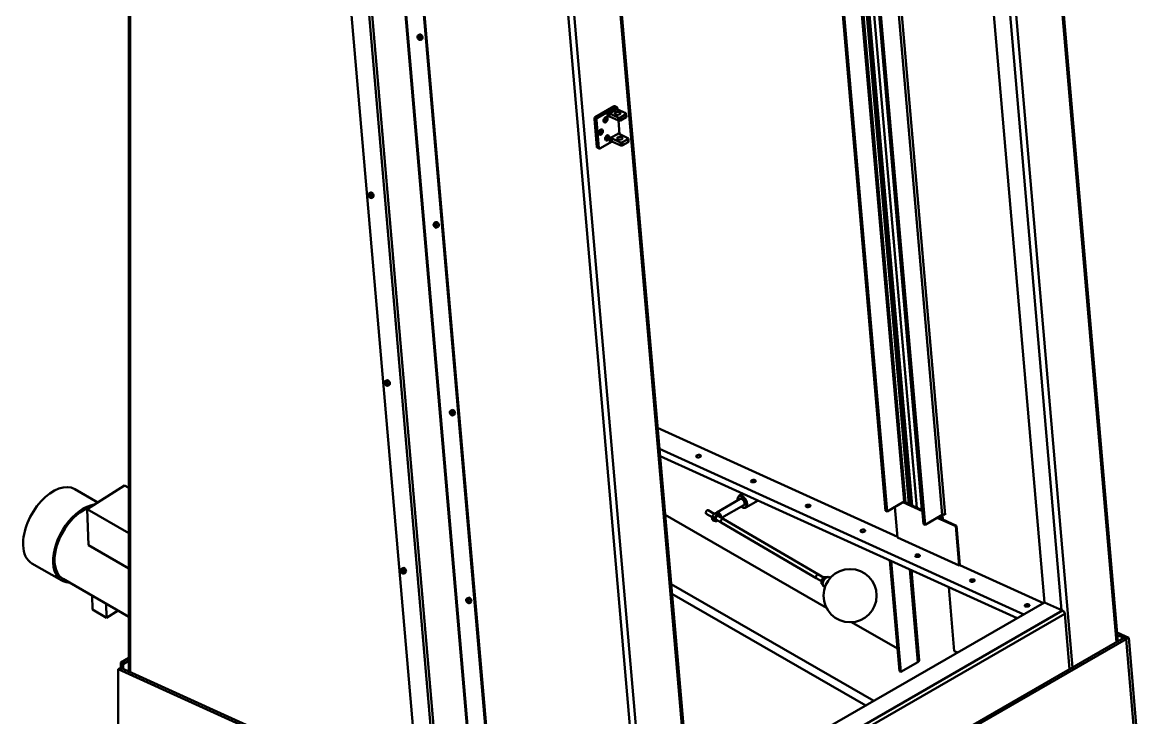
# Model space of a CAD drawing. Header units: millimetres. Extents: x -14552 to -4230, y 14289 to 18426.
# Drawn here: x -9352 to -7404, y 15166 to 16369 of the extents above; entities that cross this region are included whole.
import ezdxf

# ---------------------------------------------------------------- set-up
doc = ezdxf.new("R2010")
doc.units = ezdxf.units.MM
doc.layers.add('外形線', color=7, linetype='Continuous', lineweight=50)

msp = doc.modelspace()

# ---------------------------------------------------------------- linework, layer by layer
at = {"layer": '外形線'}
for p, q in [((-7457.8, 15296.5), (-7702.2, 18124.9)), ((-7700, 18127.9), (-7455.5, 15297.8)), ((-7778.4, 18081), (-7534.1, 15252.6)), ((-9167.9, 17957.8), (-9167.9, 15245.7)), ((-9165.7, 17955.2), (-9165.7, 15244.7)), ((-7553.1, 15351.8), (-7766.2, 17818.4)), ((-7793, 17803), (-7582.4, 15365.2)), ((-8670.7, 15089.2), (-8897.2, 17710.8)), ((-8184.3, 14878.2), (-8428.8, 17708.2)), ((-7760, 15516.7), (-7949.7, 17712.7)), ((-7944.8, 17715.6), (-7754.9, 15517)), ((-8638.9, 15074.8), (-8865.3, 17696.3)), ((-8860.1, 17696.6), (-8633.7, 15075.1)), ((-8431, 17705.2), (-8186.6, 14876.8)), ((-7990.3, 17689.3), (-7803.7, 15529.1)), ((-7795.1, 15525.2), (-7982.4, 17693.9)), ((-7981.6, 17694.4), (-7792.1, 15500.9)), ((-7979.2, 17695.7), (-7789.5, 15499.7)), ((-8010.5, 17677.7), (-7825.9, 15539.8)), ((-8008.2, 17679), (-7823.3, 15538)), ((-8002.8, 17682.2), (-7817.3, 15535.3)), ((-7813.3, 15533.5), (-7999.1, 17684.3)), ((-7997.9, 17685), (-7812, 15532.9)), ((-8573.5, 15045.8), (-8799.9, 17667.3)), ((-8798.9, 17666.1), (-8572.4, 15044.6)), ((-8767, 17651.6), (-8540.5, 15030.1)), ((-8765.7, 17652.3), (-8539.2, 15030.8)), ((-8517.6, 17660.6), (-8273.9, 14839.9)), ((-8263.1, 14834.9), (-8507.2, 17661.3)), ((-7857.9, 15524), (-8042.4, 17659.4)), ((-7855.3, 15522.8), (-8040, 17660.7)), ((-8668.4, 16344.3), (-8668.4, 16344.8)), ((-8664.5, 16348.5), (-8667.6, 16346.7)), ((-8667.2, 16344.3), (-8666, 16344.6)), ((-8667.1, 16342.4), (-8667.2, 16344.3)), ((-8666, 16344.6), (-8664.6, 16343.1)), ((-8667.1, 16342.4), (-8665.1, 16343.6)), ((-8665.7, 16340.9), (-8667.1, 16342.4)), ((-8665.9, 16339.8), (-8665.4, 16339.5)), ((-8665.7, 16340.9), (-8664.5, 16341.6)), ((-8664.5, 16341.3), (-8665.7, 16340.9)), ((-8664.6, 16343.1), (-8664.5, 16341.3)), ((-8660.2, 16341), (-8663.3, 16339.3)), ((-8327.6, 16224.2), (-8360.5, 16205.2)), ((-8357.1, 16203.7), (-8339.7, 16213.6)), ((-8339.7, 16213.6), (-8324.1, 16222.6)), ((-8339.7, 16213.6), (-8339.1, 16206.3)), ((-8336.1, 16211.8), (-8323.1, 16219.2)), ((-8320.6, 16204.7), (-8336.1, 16211.8)), ((-8335.6, 16206.5), (-8336.1, 16211.8)), ((-8327.6, 16224.2), (-8324.1, 16222.6)), ((-8322.9, 16222.8), (-8326.4, 16224.3)), ((-8322.9, 16219.2), (-8323.2, 16222.8)), ((-8323.1, 16219.2), (-8307.6, 16212.2)), ((-8322.2, 16221.5), (-8322, 16218.7)), ((-8307.6, 16210.4), (-8317.1, 16204.9)), ((-8307.6, 16210.4), (-8307.1, 16205.2)), ((-8306.4, 16206.2), (-8306.9, 16211.4)), ((-8362.1, 16202.1), (-8358.6, 16200.6)), ((-8362.1, 16202.1), (-8357.9, 16153.9)), ((-8357.1, 16203.7), (-8360.5, 16205.2)), ((-8354.5, 16152.3), (-8358.6, 16200.6)), ((-8335.6, 16206.5), (-8320.1, 16199.5)), ((-8320.6, 16204.7), (-8320.1, 16199.5)), ((-8320.3, 16199.6), (-8318.3, 16175.7)), ((-8316.7, 16199.7), (-8317.1, 16204.9)), ((-8316.7, 16199.7), (-8307.1, 16205.2)), ((-8335.8, 16168.6), (-8319.4, 16178)), ((-8335.8, 16168.6), (-8335.2, 16161.2)), ((-8316.9, 16161.7), (-8332.4, 16168.8)), ((-8331.9, 16163.5), (-8332.4, 16168.8)), ((-8319.2, 16176.2), (-8319.4, 16178)), ((-8319.4, 16176.3), (-8303.9, 16169.2)), ((-8302.7, 16163.2), (-8303.2, 16168.4)), ((-8354.5, 16152.3), (-8357.9, 16153.9)), ((-8357.2, 16152.7), (-8353.7, 16151.1)), ((-8335.2, 16161.2), (-8352.5, 16151.2)), ((-8331.5, 16163.3), (-8335.2, 16161.2)), ((-8331.9, 16163.5), (-8316.4, 16156.5)), ((-8316.9, 16161.7), (-8316.4, 16156.5)), ((-8303.9, 16167.4), (-8313.4, 16161.9)), ((-8313, 16156.7), (-8313.4, 16161.9)), ((-8313, 16156.7), (-8303.4, 16162.2)), ((-8303.9, 16167.4), (-8303.4, 16162.2)), ((-8753.3, 16070.5), (-8753.3, 16071)), ((-8749.4, 16074.7), (-8752.4, 16073)), ((-8752.1, 16070.5), (-8750.9, 16070.8)), ((-8752, 16068.7), (-8752.1, 16070.5)), ((-8752, 16068.7), (-8750, 16069.8)), ((-8750.6, 16067.2), (-8752, 16068.7)), ((-8750.9, 16070.8), (-8749.5, 16069.3)), ((-8750.7, 16066), (-8750.3, 16065.8)), ((-8750.6, 16067.2), (-8749.4, 16067.9)), ((-8749.4, 16067.5), (-8750.6, 16067.2)), ((-8749.5, 16069.3), (-8749.4, 16067.5)), ((-8745.1, 16067.3), (-8748.2, 16065.6)), ((-8640.4, 16019.2), (-8640.4, 16019.7)), ((-8636.4, 16023.4), (-8639.5, 16021.7)), ((-8639.1, 16019.2), (-8637.9, 16019.5)), ((-8639, 16017.4), (-8639.1, 16019.2)), ((-8639, 16017.4), (-8637, 16018.5)), ((-8637.6, 16015.9), (-8639, 16017.4)), ((-8637.9, 16019.5), (-8636.6, 16018)), ((-8637.8, 16014.7), (-8637.3, 16014.4)), ((-8637.6, 16015.9), (-8636.4, 16016.6)), ((-8636.4, 16016.2), (-8637.6, 16015.9)), ((-8636.6, 16018), (-8636.4, 16016.2)), ((-8632.2, 16016), (-8635.2, 16014.2)), ((-8725.3, 15745.4), (-8725.3, 15745.9)), ((-8721.3, 15749.7), (-8724.4, 15747.9)), ((-8724, 15745.4), (-8722.8, 15745.8)), ((-8723.9, 15743.6), (-8724, 15745.4)), ((-8723.9, 15743.6), (-8721.9, 15744.8)), ((-8722.5, 15742.1), (-8723.9, 15743.6)), ((-8722.8, 15745.8), (-8721.4, 15744.3)), ((-8722.7, 15741), (-8722.2, 15740.7)), ((-8722.5, 15742.1), (-8721.3, 15742.8)), ((-8721.3, 15742.5), (-8722.5, 15742.1)), ((-8721.4, 15744.3), (-8721.3, 15742.5)), ((-8717, 15742.2), (-8720.1, 15740.5)), ((-8612.3, 15694.1), (-8612.3, 15694.6)), ((-8608.4, 15698.3), (-8611.4, 15696.6)), ((-8611.1, 15694.1), (-8609.8, 15694.4)), ((-8610.9, 15692.3), (-8611.1, 15694.1)), ((-8610.9, 15692.3), (-8608.9, 15693.4)), ((-8609.5, 15690.8), (-8610.9, 15692.3)), ((-8609.8, 15694.4), (-8608.5, 15692.9)), ((-8609.7, 15689.6), (-8609.3, 15689.4)), ((-8609.5, 15690.8), (-8608.3, 15691.5)), ((-8608.3, 15691.1), (-8609.5, 15690.8)), ((-8608.5, 15692.9), (-8608.3, 15691.1)), ((-8604.1, 15690.9), (-8607.1, 15689.2)), ((-7837.4, 15479), (-8252.5, 15667.6)), ((-7618.2, 15344.5), (-8249.4, 15631.3)), ((-8248.3, 15618.7), (-7629.9, 15337.8)), ((-9240.4, 15526.8), (-9175.5, 15567.7)), ((-9175.5, 15567.7), (-9167.9, 15563.4)), ((-9261.9, 15561.3), (-9222.1, 15538.4)), ((-8111.8, 15548.6), (-8111, 15549.1)), ((-8111.3, 15549.6), (-8104.6, 15553.5)), ((-9240.4, 15526.8), (-9237.8, 15464.3)), ((-9167.9, 15485.1), (-9240.4, 15526.8)), ((-8150.1, 15520.9), (-8109.4, 15544.3)), ((-8141.9, 15511.5), (-8103.3, 15533.7)), ((-8100.8, 15529.5), (-8100, 15530)), ((-8099.7, 15529.4), (-8078.5, 15541.6)), ((-7825.9, 15539.8), (-7855.3, 15522.8)), ((-7837.3, 15477.6), (-7841.8, 15530.6)), ((-7827.7, 15538.7), (-7794, 15523.4)), ((-7794.2, 15524.8), (-7826.4, 15539.5)), ((-7823.7, 15538.2), (-7823.9, 15541.6)), ((-8239.5, 15516.9), (-7960.2, 15356.1)), ((-8158.1, 15512.6), (-8168.5, 15518.7)), ((-8154.4, 15518.8), (-8164.8, 15524.9)), ((-8154.4, 15506.4), (-8157.8, 15508.4)), ((-8154.4, 15512.4), (-8157.7, 15514.3)), ((-8149.9, 15518), (-8153.2, 15519.9)), ((-8142.8, 15503.6), (-8151.7, 15508.8)), ((-8145.5, 15517.6), (-8148.6, 15519.5)), ((-8139.2, 15509.9), (-8148, 15515.1)), ((-7974.2, 15413.3), (-8138.8, 15509.7)), ((-7855.3, 15522.8), (-7857.9, 15524)), ((-7789.5, 15499.7), (-7760, 15516.7)), ((-7768.5, 15511.8), (-7736.3, 15497.2)), ((-7735, 15497.9), (-7767.2, 15512.6)), ((-7762.3, 15510.3), (-7762.8, 15515.1)), ((-7758.4, 15508.6), (-7759.2, 15517.1)), ((-7977.9, 15407), (-8142.5, 15503.4)), ((-7792.1, 15500.9), (-7789.5, 15499.7)), ((-7735, 15497.9), (-7736.3, 15497.2)), ((-7736.3, 15497.2), (-7730.4, 15429)), ((-7729.1, 15429.8), (-7735, 15497.9)), ((-7730.4, 15429), (-7837.3, 15477.6)), ((-9167.9, 15424.1), (-9237.8, 15464.3)), ((-9335.9, 15432.8), (-9283.9, 15402.9)), ((-7833.9, 15246.1), (-7850.5, 15438)), ((-7831.3, 15244.9), (-7847.9, 15436.8)), ((-7729.1, 15429.8), (-7730.4, 15429)), ((-7584.4, 15364), (-7729.1, 15429.8)), ((-8697.2, 15420.4), (-8697.2, 15420.9)), ((-8693.2, 15424.6), (-8696.3, 15422.8)), ((-8695.9, 15420.4), (-8694.7, 15420.7)), ((-8695.8, 15418.6), (-8695.9, 15420.4)), ((-8695.8, 15418.6), (-8693.8, 15419.7)), ((-8694.4, 15417.1), (-8695.8, 15418.6)), ((-8694.7, 15420.7), (-8693.4, 15419.2)), ((-8694.6, 15415.9), (-8694.2, 15415.6)), ((-8694.4, 15417.1), (-8693.2, 15417.7)), ((-8693.2, 15417.4), (-8694.4, 15417.1)), ((-8693.4, 15419.2), (-8693.2, 15417.4)), ((-8689, 15417.2), (-8692, 15415.4)), ((-7965.3, 15408.1), (-7974.2, 15413.3)), ((-7961.5, 15407.7), (-7964.1, 15409.2)), ((-7953.5, 15407.6), (-7955.8, 15408.9)), ((-7815.7, 15422.2), (-7801.9, 15261.9)), ((-7813.2, 15421), (-7799.7, 15265.1)), ((-9167.9, 15340.3), (-9282.1, 15406.1)), ((-8229.1, 15396.7), (-7878.4, 15194.7)), ((-7968.9, 15401.8), (-7977.8, 15407)), ((-7965.8, 15401.9), (-7968.6, 15403.5)), ((-7966.9, 15396.6), (-7968.6, 15397.6)), ((-7962.8, 15391.7), (-7965.1, 15393.1)), ((-7738.8, 15281), (-7748.3, 15391.6)), ((-9230.9, 15352.7), (-9231.9, 15377.2)), ((-8580.3, 15373.3), (-8583.3, 15371.5)), ((-7892.3, 15186.7), (-8227.7, 15379.9)), ((-9206.7, 15338.7), (-9230.9, 15352.7)), ((-9206.7, 15338.7), (-9207.7, 15363.2)), ((-9186.8, 15351.2), (-9206.7, 15338.7)), ((-8584.2, 15369.1), (-8584.2, 15369.6)), ((-8583, 15369.1), (-8581.8, 15369.4)), ((-8582.8, 15367.2), (-8583, 15369.1)), ((-8582.8, 15367.2), (-8580.8, 15368.4)), ((-8581.4, 15365.7), (-8582.8, 15367.2)), ((-8581.8, 15369.4), (-8580.4, 15367.9)), ((-8581.6, 15364.6), (-8581.2, 15364.3)), ((-8581.4, 15365.7), (-8580.3, 15366.4)), ((-8580.2, 15366.1), (-8581.4, 15365.7)), ((-8580.4, 15367.9), (-8580.2, 15366.1)), ((-8576, 15365.8), (-8579, 15364.1)), ((-7582.4, 15365.2), (-8195.9, 15011.9)), ((-7551.4, 15351.1), (-8193.3, 14981.4)), ((-7551.4, 15351.1), (-7582.4, 15365.2)), ((-7547.6, 15345.3), (-8189.7, 14975.5)), ((-7916.7, 15331), (-7837.3, 15285.3)), ((-7539.3, 15249.6), (-7547.6, 15345.3)), ((-7456.9, 15313.2), (-7436.9, 15304.1)), ((-8261, 14834), (-7445.5, 15303.6)), ((-7441.2, 15301.6), (-8256.7, 14832.1)), ((-7445.5, 15303.6), (-7456.5, 15308.6)), ((-7445.5, 15303.6), (-7441.2, 15301.6)), ((-7441.2, 15301.6), (-7442.3, 15302.1)), ((-7441.2, 15301.6), (-7436.9, 15304.1)), ((-7441.2, 15301.6), (-7408.7, 14924.7)), ((-7408.6, 14924.2), (-7441.2, 15301.6)), ((-7436.9, 15304.1), (-7404.3, 14926.7)), ((-7738.8, 15281), (-7733, 15278.4)), ((-9167.9, 15269.1), (-9182.2, 15260.9)), ((-9182.2, 15260.9), (-9177.9, 15258.4)), ((-9182.2, 15260.9), (-9182.2, 15252.2)), ((-9177.9, 15258.4), (-9167.9, 15264.1)), ((-9177.9, 15250.2), (-9177.9, 15258.4)), ((-7801.9, 15261.9), (-7831.3, 15244.9)), ((-9182.2, 15252.2), (-9186.5, 15249.7)), ((-8687.8, 15023.3), (-9186.5, 15249.7)), ((-9186.5, 15249.7), (-9186.5, 15003.9)), ((-9182.2, 15252.2), (-8687.8, 15027.7)), ((-7831.3, 15244.9), (-7833.9, 15246.1))]:
    msp.add_line(p, q, dxfattribs=at).dxf.unprotected_set("ltscale", 0)
for points in [[(-8339.7, 16213.6), (-8339.6, 16213.6), (-8339.5, 16213.5), (-8339.4, 16213.4), (-8339.3, 16213.4), (-8339.1, 16213.3), (-8339, 16213.2), (-8338.9, 16213.2), (-8338.7, 16213.1), (-8338.6, 16213), (-8338.4, 16212.9), (-8338.2, 16212.8), (-8338.1, 16212.7), (-8337.9, 16212.7), (-8337.8, 16212.6), (-8337.6, 16212.5), (-8337.4, 16212.4), (-8337.2, 16212.3), (-8337.1, 16212.2), (-8336.9, 16212.1), (-8336.7, 16212.1), (-8336.6, 16212), (-8336.4, 16211.9), (-8336.2, 16211.8), (-8336.1, 16211.8)], [(-8324.1, 16222.6), (-8324.1, 16222.6), (-8324.1, 16222.7), (-8324.1, 16222.7), (-8324, 16222.7), (-8324, 16222.7), (-8324, 16222.7), (-8323.9, 16222.7), (-8323.9, 16222.7), (-8323.9, 16222.8), (-8323.8, 16222.8), (-8323.8, 16222.8), (-8323.8, 16222.8), (-8323.7, 16222.8), (-8323.7, 16222.8), (-8323.7, 16222.8), (-8323.7, 16222.8), (-8323.6, 16222.8), (-8323.6, 16222.8), (-8323.6, 16222.8), (-8323.5, 16222.8), (-8323.5, 16222.8), (-8323.5, 16222.8), (-8323.4, 16222.8), (-8323.4, 16222.8)], [(-8323.1, 16219.2), (-8323.2, 16219.3), (-8323.3, 16219.4), (-8323.4, 16219.5), (-8323.5, 16219.6), (-8323.6, 16219.7), (-8323.7, 16219.9), (-8323.7, 16220), (-8323.8, 16220.1), (-8323.8, 16220.3), (-8323.8, 16220.5), (-8323.9, 16220.6), (-8323.9, 16220.8), (-8323.9, 16221), (-8323.9, 16221.1), (-8323.8, 16221.3), (-8323.8, 16221.5), (-8323.8, 16221.6), (-8323.8, 16221.8), (-8323.7, 16222), (-8323.7, 16222.2), (-8323.6, 16222.3), (-8323.5, 16222.5), (-8323.5, 16222.7), (-8323.4, 16222.8)], [(-8323.4, 16222.8), (-8323.4, 16222.9), (-8323.4, 16222.9), (-8323.4, 16222.9), (-8323.4, 16222.9), (-8323.4, 16222.9), (-8323.4, 16222.9), (-8323.4, 16222.9), (-8323.4, 16222.9), (-8323.3, 16222.9), (-8323.3, 16222.9), (-8323.3, 16222.9), (-8323.3, 16222.9), (-8323.3, 16222.9), (-8323.3, 16222.9), (-8323.3, 16222.9), (-8323.3, 16222.9), (-8323.3, 16222.8), (-8323.3, 16222.8), (-8323.3, 16222.8), (-8323.3, 16222.8), (-8323.3, 16222.8), (-8323.3, 16222.8), (-8323.3, 16222.8), (-8323.2, 16222.8)], [(-8335.2, 16161.2), (-8335.1, 16161.4), (-8335, 16161.6), (-8334.9, 16161.7), (-8334.8, 16161.9), (-8334.7, 16162.1), (-8334.6, 16162.2), (-8334.5, 16162.4), (-8334.3, 16162.5), (-8334.2, 16162.7), (-8334.1, 16162.8), (-8333.9, 16162.9), (-8333.8, 16163), (-8333.6, 16163.1), (-8333.5, 16163.3), (-8333.3, 16163.3), (-8333.2, 16163.4), (-8333, 16163.5), (-8332.9, 16163.6), (-8332.7, 16163.6), (-8332.5, 16163.6), (-8332.4, 16163.6), (-8332.2, 16163.6), (-8332.1, 16163.6), (-8331.9, 16163.5)], [(-8157.7, 15514.3), (-8157.8, 15514.2), (-8157.8, 15514.1), (-8157.8, 15514), (-8157.9, 15513.9), (-8157.9, 15513.8), (-8157.9, 15513.7), (-8157.9, 15513.6), (-8158, 15513.5), (-8158, 15513.3), (-8158, 15513.2), (-8158, 15513.1), (-8158, 15513), (-8158.1, 15512.9), (-8158.1, 15512.8), (-8158.1, 15512.7), (-8158.1, 15512.6), (-8158.1, 15512.4), (-8158.1, 15512.3), (-8158.1, 15512.2), (-8158.1, 15512.1), (-8158.1, 15512), (-8158.2, 15511.8), (-8158.2, 15511.7), (-8158.2, 15511.6)], [(-8158.2, 15511.6), (-8158.2, 15511.5), (-8158.2, 15511.3), (-8158.2, 15511.2), (-8158.1, 15511.1), (-8158.1, 15510.9), (-8158.1, 15510.8), (-8158.1, 15510.7), (-8158.1, 15510.6), (-8158.1, 15510.4), (-8158.1, 15510.3), (-8158.1, 15510.2), (-8158.1, 15510), (-8158, 15509.9), (-8158, 15509.8), (-8158, 15509.6), (-8158, 15509.5), (-8158, 15509.4), (-8157.9, 15509.2), (-8157.9, 15509.1), (-8157.9, 15508.9), (-8157.9, 15508.8), (-8157.8, 15508.7), (-8157.8, 15508.5), (-8157.8, 15508.4)], [(-8153.2, 15519.9), (-8153.4, 15519.7), (-8153.7, 15519.5), (-8154, 15519.2), (-8154.2, 15519), (-8154.5, 15518.8), (-8154.7, 15518.6), (-8154.9, 15518.4), (-8155.1, 15518.2), (-8155.3, 15518), (-8155.5, 15517.8), (-8155.7, 15517.6), (-8155.9, 15517.3), (-8156, 15517.1), (-8156.2, 15516.9), (-8156.4, 15516.7), (-8156.5, 15516.5), (-8156.7, 15516.2), (-8156.8, 15516), (-8157, 15515.7), (-8157.1, 15515.5), (-8157.3, 15515.2), (-8157.4, 15514.9), (-8157.6, 15514.6), (-8157.7, 15514.3)], [(-8154.4, 15512.4), (-8154.1, 15512.6), (-8153.8, 15512.8), (-8153.6, 15513), (-8153.4, 15513.3), (-8153.1, 15513.5), (-8152.9, 15513.7), (-8152.7, 15513.9), (-8152.5, 15514.1), (-8152.3, 15514.3), (-8152.1, 15514.5), (-8151.9, 15514.7), (-8151.8, 15514.9), (-8151.6, 15515.2), (-8151.4, 15515.4), (-8151.3, 15515.6), (-8151.1, 15515.8), (-8150.9, 15516.1), (-8150.8, 15516.3), (-8150.6, 15516.6), (-8150.5, 15516.8), (-8150.3, 15517.1), (-8150.2, 15517.4), (-8150, 15517.7), (-8149.9, 15518)], [(-8154, 15509.2), (-8154, 15509.3), (-8154, 15509.4), (-8154, 15509.5), (-8154, 15509.7), (-8154, 15509.8), (-8154, 15509.9), (-8154, 15510), (-8154, 15510.2), (-8154.1, 15510.3), (-8154.1, 15510.4), (-8154.1, 15510.6), (-8154.1, 15510.7), (-8154.1, 15510.8), (-8154.1, 15511), (-8154.1, 15511.1), (-8154.2, 15511.2), (-8154.2, 15511.4), (-8154.2, 15511.5), (-8154.2, 15511.7), (-8154.3, 15511.8), (-8154.3, 15511.9), (-8154.3, 15512.1), (-8154.4, 15512.2), (-8154.4, 15512.4)], [(-8154.4, 15506.4), (-8154.4, 15506.5), (-8154.4, 15506.6), (-8154.3, 15506.7), (-8154.3, 15506.8), (-8154.3, 15507), (-8154.2, 15507.1), (-8154.2, 15507.2), (-8154.2, 15507.3), (-8154.2, 15507.4), (-8154.2, 15507.5), (-8154.1, 15507.6), (-8154.1, 15507.7), (-8154.1, 15507.8), (-8154.1, 15508), (-8154.1, 15508.1), (-8154.1, 15508.2), (-8154, 15508.3), (-8154, 15508.4), (-8154, 15508.5), (-8154, 15508.7), (-8154, 15508.8), (-8154, 15508.9), (-8154, 15509), (-8154, 15509.2)], [(-8150, 15506), (-8150.1, 15506), (-8150.3, 15506), (-8150.4, 15506), (-8150.6, 15506), (-8150.7, 15505.9), (-8150.9, 15505.9), (-8151, 15505.9), (-8151.2, 15505.9), (-8151.3, 15505.9), (-8151.5, 15506), (-8151.6, 15506), (-8151.8, 15506), (-8152, 15506), (-8152.2, 15506), (-8152.4, 15506), (-8152.6, 15506.1), (-8152.8, 15506.1), (-8153, 15506.1), (-8153.2, 15506.2), (-8153.4, 15506.2), (-8153.6, 15506.2), (-8153.9, 15506.3), (-8154.2, 15506.3), (-8154.4, 15506.4)], [(-8148.6, 15519.5), (-8148.9, 15519.5), (-8149.2, 15519.6), (-8149.4, 15519.6), (-8149.7, 15519.7), (-8149.9, 15519.7), (-8150.1, 15519.8), (-8150.4, 15519.8), (-8150.6, 15519.8), (-8150.8, 15519.9), (-8150.9, 15519.9), (-8151.1, 15519.9), (-8151.3, 15519.9), (-8151.5, 15519.9), (-8151.7, 15520), (-8151.8, 15520), (-8152, 15520), (-8152.1, 15520), (-8152.3, 15520), (-8152.4, 15520), (-8152.6, 15520), (-8152.7, 15520), (-8152.9, 15519.9), (-8153, 15519.9), (-8153.2, 15519.9)], [(-8148.7, 15507.1), (-8148.8, 15507.1), (-8148.8, 15507), (-8148.9, 15507), (-8148.9, 15506.9), (-8149, 15506.9), (-8149, 15506.8), (-8149.1, 15506.8), (-8149.1, 15506.8), (-8149.2, 15506.7), (-8149.2, 15506.7), (-8149.3, 15506.6), (-8149.3, 15506.6), (-8149.4, 15506.5), (-8149.4, 15506.5), (-8149.5, 15506.4), (-8149.5, 15506.4), (-8149.6, 15506.3), (-8149.6, 15506.3), (-8149.7, 15506.3), (-8149.8, 15506.2), (-8149.8, 15506.2), (-8149.9, 15506.1), (-8149.9, 15506.1), (-8150, 15506)], [(-8149.9, 15518), (-8149.6, 15517.9), (-8149.4, 15517.9), (-8149.1, 15517.8), (-8148.9, 15517.8), (-8148.7, 15517.8), (-8148.4, 15517.7), (-8148.2, 15517.7), (-8148, 15517.7), (-8147.8, 15517.6), (-8147.7, 15517.6), (-8147.5, 15517.6), (-8147.3, 15517.6), (-8147.1, 15517.6), (-8147, 15517.6), (-8146.8, 15517.5), (-8146.6, 15517.5), (-8146.5, 15517.5), (-8146.3, 15517.5), (-8146.2, 15517.5), (-8146, 15517.6), (-8145.9, 15517.6), (-8145.8, 15517.6), (-8145.6, 15517.6), (-8145.5, 15517.6)], [(-8145.5, 15517.6), (-8145.4, 15517.4), (-8145.4, 15517.2), (-8145.3, 15517), (-8145.3, 15516.8), (-8145.3, 15516.6), (-8145.2, 15516.4), (-8145.2, 15516.2), (-8145.2, 15516), (-8145.2, 15515.8), (-8145.1, 15515.6), (-8145.1, 15515.5), (-8145.1, 15515.3), (-8145.1, 15515.1), (-8145.1, 15515), (-8145.1, 15514.8), (-8145.1, 15514.6), (-8145.1, 15514.5), (-8145.1, 15514.3), (-8145.1, 15514.2), (-8145.1, 15514), (-8145.1, 15513.9), (-8145.1, 15513.7), (-8145.1, 15513.5), (-8145.1, 15513.4)], [(-7964.1, 15409.2), (-7964.4, 15408.9), (-7964.6, 15408.7), (-7964.9, 15408.5), (-7965.1, 15408.3), (-7965.3, 15408.1), (-7965.6, 15407.9), (-7965.8, 15407.7), (-7966, 15407.4), (-7966.2, 15407.2), (-7966.3, 15407), (-7966.5, 15406.8), (-7966.7, 15406.6), (-7966.9, 15406.4), (-7967, 15406.2), (-7967.2, 15405.9), (-7967.4, 15405.7), (-7967.5, 15405.5), (-7967.7, 15405.2), (-7967.8, 15405), (-7968, 15404.7), (-7968.1, 15404.4), (-7968.3, 15404.1), (-7968.4, 15403.9), (-7968.6, 15403.5)], [(-7959.7, 15408.8), (-7960, 15408.9), (-7960.3, 15408.9), (-7960.5, 15409), (-7960.7, 15409), (-7961, 15409), (-7961.2, 15409.1), (-7961.4, 15409.1), (-7961.6, 15409.1), (-7961.8, 15409.2), (-7961.9, 15409.2), (-7962.1, 15409.2), (-7962.3, 15409.2), (-7962.4, 15409.2), (-7962.6, 15409.2), (-7962.8, 15409.2), (-7962.9, 15409.2), (-7963.1, 15409.2), (-7963.2, 15409.2), (-7963.4, 15409.2), (-7963.5, 15409.2), (-7963.7, 15409.2), (-7963.8, 15409.2), (-7963.9, 15409.2), (-7964.1, 15409.2)], [(-7968.6, 15403.5), (-7968.6, 15403.3), (-7968.7, 15403.1), (-7968.7, 15402.8), (-7968.8, 15402.6), (-7968.8, 15402.4), (-7968.9, 15402.1), (-7968.9, 15401.9), (-7968.9, 15401.7), (-7969, 15401.5), (-7969, 15401.2), (-7969, 15401), (-7969, 15400.8), (-7969, 15400.5), (-7969, 15400.3), (-7969, 15400.1), (-7968.9, 15399.8), (-7968.9, 15399.6), (-7968.9, 15399.3), (-7968.9, 15399), (-7968.8, 15398.8), (-7968.8, 15398.5), (-7968.7, 15398.2), (-7968.7, 15397.9), (-7968.6, 15397.6)], [(-7799.7, 15265.1), (-7799.7, 15265), (-7799.7, 15264.8), (-7799.7, 15264.7), (-7799.7, 15264.5), (-7799.8, 15264.4), (-7799.8, 15264.2), (-7799.8, 15264.1), (-7799.9, 15263.9), (-7800, 15263.8), (-7800, 15263.7), (-7800.1, 15263.5), (-7800.2, 15263.4), (-7800.3, 15263.2), (-7800.4, 15263.1), (-7800.5, 15263), (-7800.6, 15262.8), (-7800.8, 15262.7), (-7800.9, 15262.6), (-7801, 15262.5), (-7801.2, 15262.3), (-7801.3, 15262.2), (-7801.5, 15262.1), (-7801.7, 15262), (-7801.9, 15261.9)]]:
    msp.add_lwpolyline(points, dxfattribs=at).dxf.unprotected_set("ltscale", 0)
msp.add_circle((-7919.3, 15376.9), 46, dxfattribs=at).dxf.unprotected_set("ltscale", 0)
for centre, major_axis, ratio in [((-8665.8, 16342.8), (-1.83, 3.19), 0.578093), ((-8321.8, 16212), (-4.88, -0.42), 0.51228), ((-8342.7, 16200.9), (-2.03, -4.46), 0.63512), ((-8350.9, 16179.7), (-2.03, -4.46), 0.63512), ((-8340, 16169.5), (-2.03, -4.46), 0.63512), ((-8318.1, 16169), (-4.88, -0.42), 0.51228), ((-8750.7, 16069), (1.83, -3.19), 0.578093), ((-8637.8, 16017.7), (-1.83, 3.19), 0.578093), ((-8722.7, 15744), (1.83, -3.19), 0.578093), ((-8609.7, 15692.6), (-1.83, 3.19), 0.578093), ((-8181.7, 15618.4), (-4.15, -0.36), 0.51228), ((-8086.9, 15575.3), (-4.15, -0.36), 0.51228), ((-7992, 15532.3), (-4.15, -0.36), 0.51228), ((-7897.2, 15489.2), (-4.15, -0.36), 0.51228), ((-7802.4, 15446.1), (-4.15, -0.36), 0.51228), ((-8694.6, 15418.9), (1.83, -3.19), 0.578093), ((-7707.6, 15403), (-4.15, -0.36), 0.51228), ((-8581.6, 15367.6), (-1.83, 3.19), 0.578093), ((-7612.8, 15360), (-4.15, -0.36), 0.51228)]:
    msp.add_ellipse(centre, major_axis=major_axis, ratio=ratio, dxfattribs=at).dxf.unprotected_set("ltscale", 0)
for centre, major_axis, ratio, start_param, end_param in [((-8665.4, 16343), (-2.14, 3.72), 0.578093, 5.604441, 7.070517), ((-8665.4, 16343), (2.14, -3.72), 0.578093, 5.495853, 8.746033), ((-8662.4, 16344.8), (-2.14, 3.72), 0.578093, 5.604441, 6.283185), ((-8662.4, 16344.8), (2.14, -3.72), 0.578093, 0, 2.462848), ((-8327.4, 16222.1), (1.01, 2.23), 0.63512, 0, 0.725113), ((-8324, 16220.5), (1.01, 2.23), 0.63512, 5.437502, 6.484699), ((-8309.3, 16211.2), (2.44, 0.21), 0.51228, 5.450817, 7.021613), ((-8360.3, 16203.1), (-1.01, -2.23), 0.63512, 3.866705, 5.437502), ((-8356.9, 16201.6), (1.01, 2.23), 0.63512, 0.725113, 2.295909), ((-8344.2, 16201.6), (-1.14, -2.51), 0.63512, 5.550235, 7.008298), ((-8346.2, 16202.5), (1.14, 2.51), 0.63512, 3.795238, 5.62954), ((-8344.2, 16201.6), (1.14, 2.51), 0.63512, 3.866705, 7.016136), ((-8337.4, 16205.5), (2.44, 0.21), 0.51228, 0.738428, 2.309224), ((-8318.9, 16205.7), (-2.44, -0.21), 0.51228, 0.738428, 2.309224), ((-8318.4, 16200.5), (2.44, 0.21), 0.51228, 3.88002, 5.450817), ((-8308.9, 16206), (2.44, 0.21), 0.51228, 5.450817, 6.283185), ((-8354.4, 16181.3), (1.14, 2.51), 0.63512, 3.795238, 5.62954), ((-8352.4, 16180.4), (-1.14, -2.51), 0.63512, 5.550235, 7.008298), ((-8352.4, 16180.4), (1.14, 2.51), 0.63512, 3.866705, 7.016136), ((-8343.5, 16171), (1.14, 2.51), 0.63512, 3.795238, 5.62954), ((-8341.5, 16170.1), (-1.14, -2.51), 0.63512, 5.550235, 7.008298), ((-8341.5, 16170.1), (1.14, 2.51), 0.63512, 3.866705, 7.016136), ((-8334.1, 16167.8), (-2.44, -0.21), 0.51228, 3.88002, 5.450817), ((-8317.7, 16177.3), (-2.44, -0.21), 0.51228, 5.450817, 7.021613), ((-8305.6, 16168.2), (2.44, 0.21), 0.51228, 5.450817, 7.021613), ((-8356.2, 16154.9), (-1.01, -2.23), 0.63512, 5.437502, 6.283185), ((-8352.7, 16153.3), (-1.01, -2.23), 0.63512, 5.437502, 7.008298), ((-8315.1, 16162.7), (-2.44, -0.21), 0.51228, 0.738428, 2.309224), ((-8314.7, 16157.5), (2.44, 0.21), 0.51228, 3.88002, 5.450817), ((-8305.2, 16163), (2.44, 0.21), 0.51228, 5.450817, 6.283185), ((-8750.3, 16069.3), (2.14, -3.72), 0.578093, 5.604441, 10.21211), ((-8747.3, 16071), (-2.14, 3.72), 0.578093, 3.141593, 6.283185), ((-8750.3, 16069.3), (2.14, -3.72), 0.578093, 5.495853, 5.604441), ((-8637.3, 16017.9), (-2.14, 3.72), 0.578093, 5.604441, 7.070517), ((-8637.3, 16017.9), (2.14, -3.72), 0.578093, 5.495853, 8.746033), ((-8634.3, 16019.7), (-2.14, 3.72), 0.578093, 5.604441, 6.283185), ((-8634.3, 16019.7), (2.14, -3.72), 0.578093, 0, 2.462848), ((-8722.2, 15744.2), (2.14, -3.72), 0.578093, 5.604441, 10.21211), ((-8722.2, 15744.2), (2.14, -3.72), 0.578093, 5.495853, 5.604441), ((-8719.2, 15745.9), (-2.14, 3.72), 0.578093, 3.141593, 6.283185), ((-8609.3, 15692.9), (-2.14, 3.72), 0.578093, 5.604441, 7.070517), ((-8609.3, 15692.9), (2.14, -3.72), 0.578093, 5.495853, 8.746033), ((-8606.2, 15694.6), (-2.14, 3.72), 0.578093, 5.604441, 6.283185), ((-8606.2, 15694.6), (2.14, -3.72), 0.578093, 0, 2.462848), ((-9298.9, 15497.1), (37, 64.3), 0.578093, 0, 2.400871), ((-8106.3, 15539), (-5.5, 9.56), 0.578093, 5.425035, 7.264951), ((-8105.5, 15539.5), (-5.8, 10.1), 0.578093, 2.709025, 6.715753), ((-8105.5, 15539.5), (-5.5, 9.56), 0.578093, 5.425035, 6.283185), ((-8106.3, 15539), (5.5, -9.56), 0.578093, 5.30142, 8.566628), ((-8105.5, 15539.5), (5.5, -9.56), 0.578093, 0, 2.283442), ((-9246.9, 15467.1), (37, 64.3), 0.578093, 0.417249, 2.400871), ((-9246.9, 15467.1), (-35.2, -61.1), 0.578093, 3.701707, 5.542463), ((-8106.3, 15539), (-3.06, 5.31), 0.578093, 5.425035, 6.283185), ((-8106.3, 15539), (3.06, -5.31), 0.578093, 0, 2.283442), ((-7831, 15542.1), (7.33, 0.63), 0.51228, 5.450817, 5.974415), ((-8166.7, 15521.8), (-1.83, -3.12), 0.573164, 3.141593, 6.283185), ((-8149.6, 15511.7), (3.16, 5.39), 0.573164, 5.345671, 8.641688), ((-8149.6, 15511.7), (-3.16, -5.39), 0.573164, 5.500095, 7.253464), ((-8149.5, 15511.7), (-1.86, -3.17), 0.573164, 3.929299, 6.466014), ((-8147.1, 15515.6), (-3.06, 5.31), 0.578093, 3.711157, 6.645392), ((-8149.5, 15511.7), (1.86, 3.17), 0.573164, 6.100357, 7.070892), ((-8140.7, 15506.6), (1.86, 3.17), 0.573164, 0, 3.141593), ((-7757.5, 15515.5), (3.66, 0.32), 0.51228, 0.738428, 2.309224), ((-9298.9, 15497.1), (-37, -64.3), 0.578093, 5.542463, 6.283185), ((-9246.9, 15467.1), (-37, -64.3), 0.578093, 5.542463, 6.59942), ((-9246.9, 15467.1), (-35.2, -61.1), 0.578093, 5.542463, 6.283185), ((-8694.1, 15419.1), (2.14, -3.72), 0.578093, 5.604441, 10.21211), ((-8694.1, 15419.1), (2.14, -3.72), 0.578093, 5.495853, 5.604441), ((-8691.1, 15420.9), (-2.14, 3.72), 0.578093, 3.141593, 6.283185), ((-7976, 15410.1), (-1.86, -3.17), 0.573164, 2.958764, 6.466014), ((-7976, 15410.1), (1.83, 3.12), 0.573164, 0, 3.141593), ((-7960.4, 15401), (4.65, 7.93), 0.573164, 0, 3.141593), ((-8581.2, 15367.8), (-2.14, 3.72), 0.578093, 5.604441, 7.070517), ((-8581.2, 15367.8), (2.14, -3.72), 0.578093, 5.495853, 8.746033), ((-8578.1, 15369.6), (-2.14, 3.72), 0.578093, 5.604441, 6.283185), ((-8578.1, 15369.6), (2.14, -3.72), 0.578093, 0, 2.462848), ((-7551, 15346.9), (-2.45, 4.25), 0.578093, 4.033644, 5.604441)]:
    msp.add_ellipse(centre, major_axis=major_axis, ratio=ratio, start_param=start_param, end_param=end_param, dxfattribs=at).dxf.unprotected_set("ltscale", 0)

doc.saveas('drawing.dxf')
